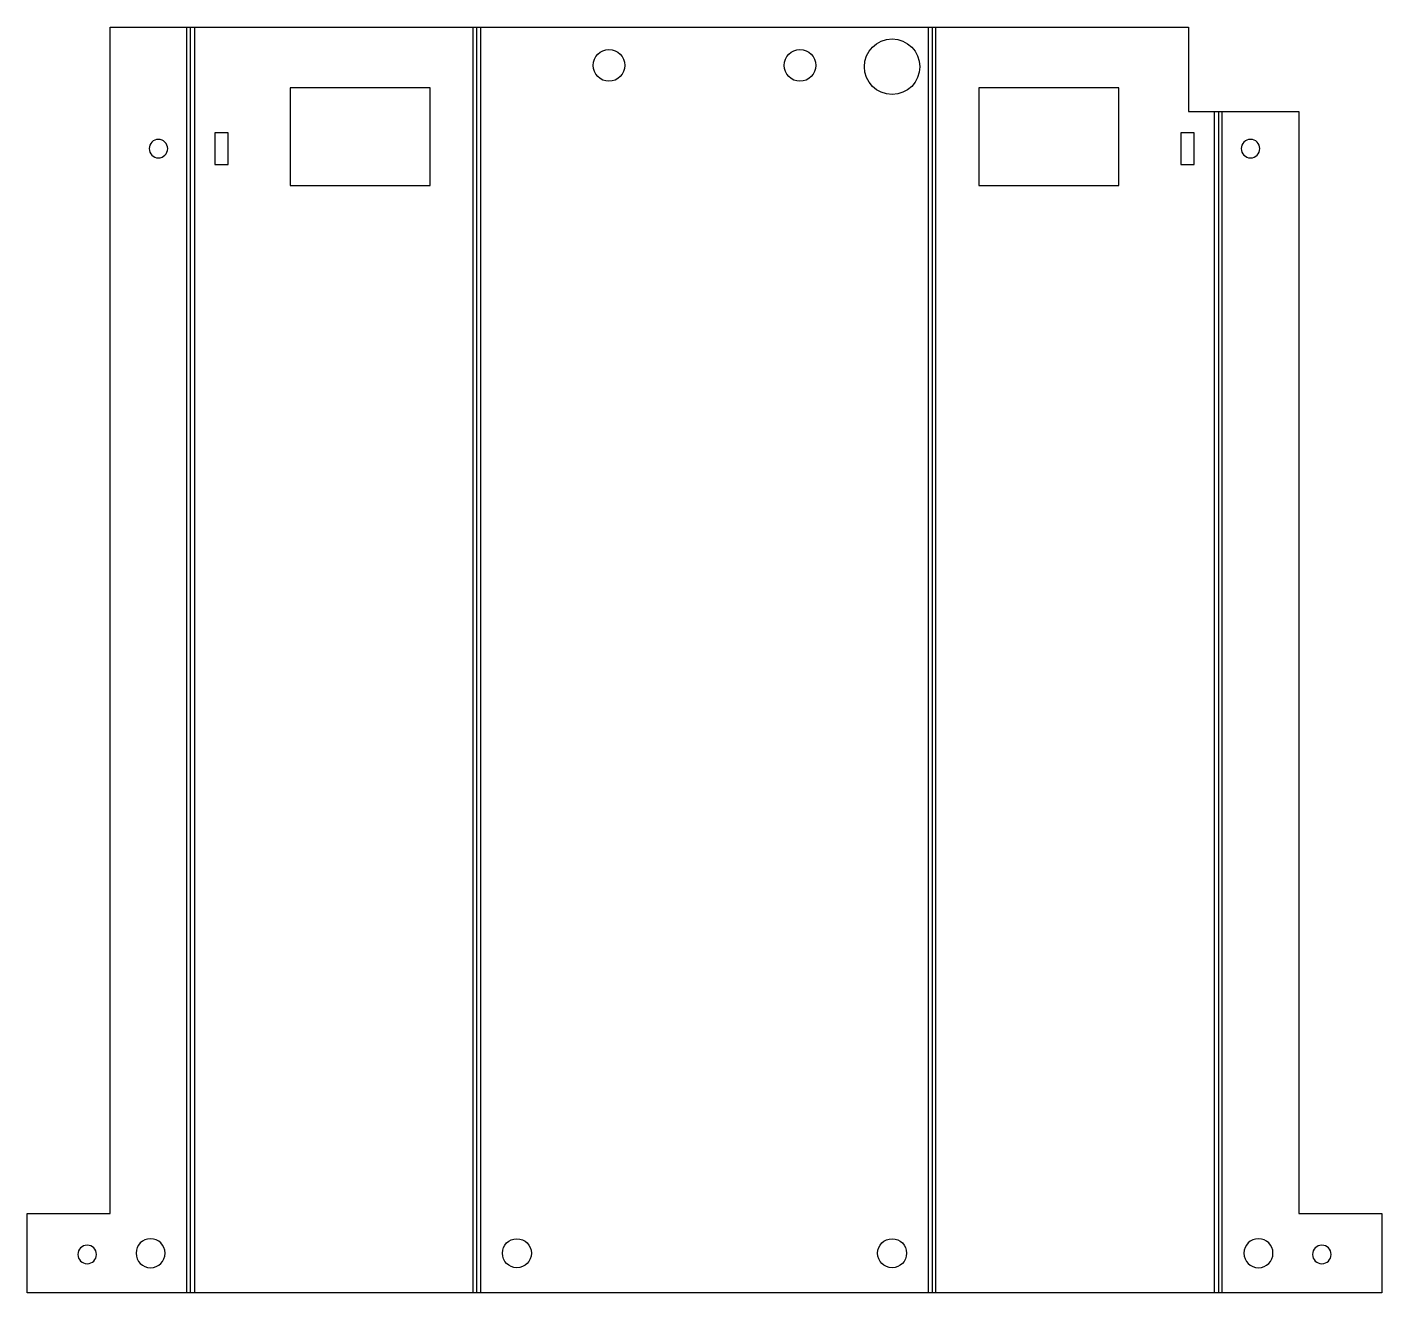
# Model space of a CAD drawing. Header units: millimetres. Extents: x 0 to 256, y 0 to 240.
import ezdxf

# ---------------------------------------------------------------- set-up
doc = ezdxf.new("R2010")
doc.units = ezdxf.units.MM

msp = doc.modelspace()

# ---------------------------------------------------------------- linework, layer by layer
at = {"layer": 'BEND'}
for p, q in [((30.95, 0), (30.95, 239.5)), ((85.11, 0), (85.11, 239.5)), ((171.28, 239.5), (171.28, 0)), ((225.45, 223.5), (225.45, 0))]:
    msp.add_line(p, q, dxfattribs=at)
at = {"layer": 'BEND_EXTENT'}
for p, q in [((30.23, 0), (30.23, 239.5)), ((31.67, 239.5), (31.67, 0)), ((84.4, 0), (84.4, 239.5)), ((85.83, 239.5), (85.83, 0)), ((170.56, 0), (170.56, 239.5)), ((172, 0), (172, 239.5)), ((224.73, 0), (224.73, 223.5)), ((226.17, 0), (226.17, 223.5))]:
    msp.add_line(p, q, dxfattribs=at)
at = {"layer": 'INTERIOR_PROFILES'}
for points in [[(49.78, 209.5), (76.28, 209.5), (76.28, 228), (49.78, 228)], [(180.11, 209.5), (206.61, 209.5), (206.61, 228), (180.11, 228)], [(38.03, 219.5), (35.53, 219.5), (35.53, 213.5), (38.03, 213.5)], [(220.86, 213.5), (220.86, 219.5), (218.36, 219.5), (218.36, 213.5)]]:
    msp.add_lwpolyline(points, close=True, dxfattribs=at)
for centre, radius in [((163.7, 232), 5.25), ((110.12, 232.25), 3), ((146.27, 232.25), 3), ((92.7, 7.5), 2.75), ((163.7, 7.5), 2.75)]:
    msp.add_circle(centre, radius, dxfattribs=at)
at = {"layer": 'INTERIOR_PROFILES', "extrusion": (0, 0, -1)}
for centre, radius in [((-24.86, 216.5), 1.75), ((-231.53, 216.5), 1.75), ((-11.37, 7.27), 1.75), ((-23.37, 7.5), 2.75), ((-233.03, 7.5), 2.75), ((-245.03, 7.27), 1.75)]:
    msp.add_circle(centre, radius, dxfattribs=at)
at = {"layer": 'OUTER_PROFILES'}
msp.add_lwpolyline([(219.78, 239.5), (219.78, 223.5), (240.65, 223.5), (240.65, 15), (256.4, 15), (256.4, 0), (0, 0), (0, 15), (15.75, 15), (15.75, 239.5)], close=True, dxfattribs=at)

doc.saveas('drawing.dxf')
